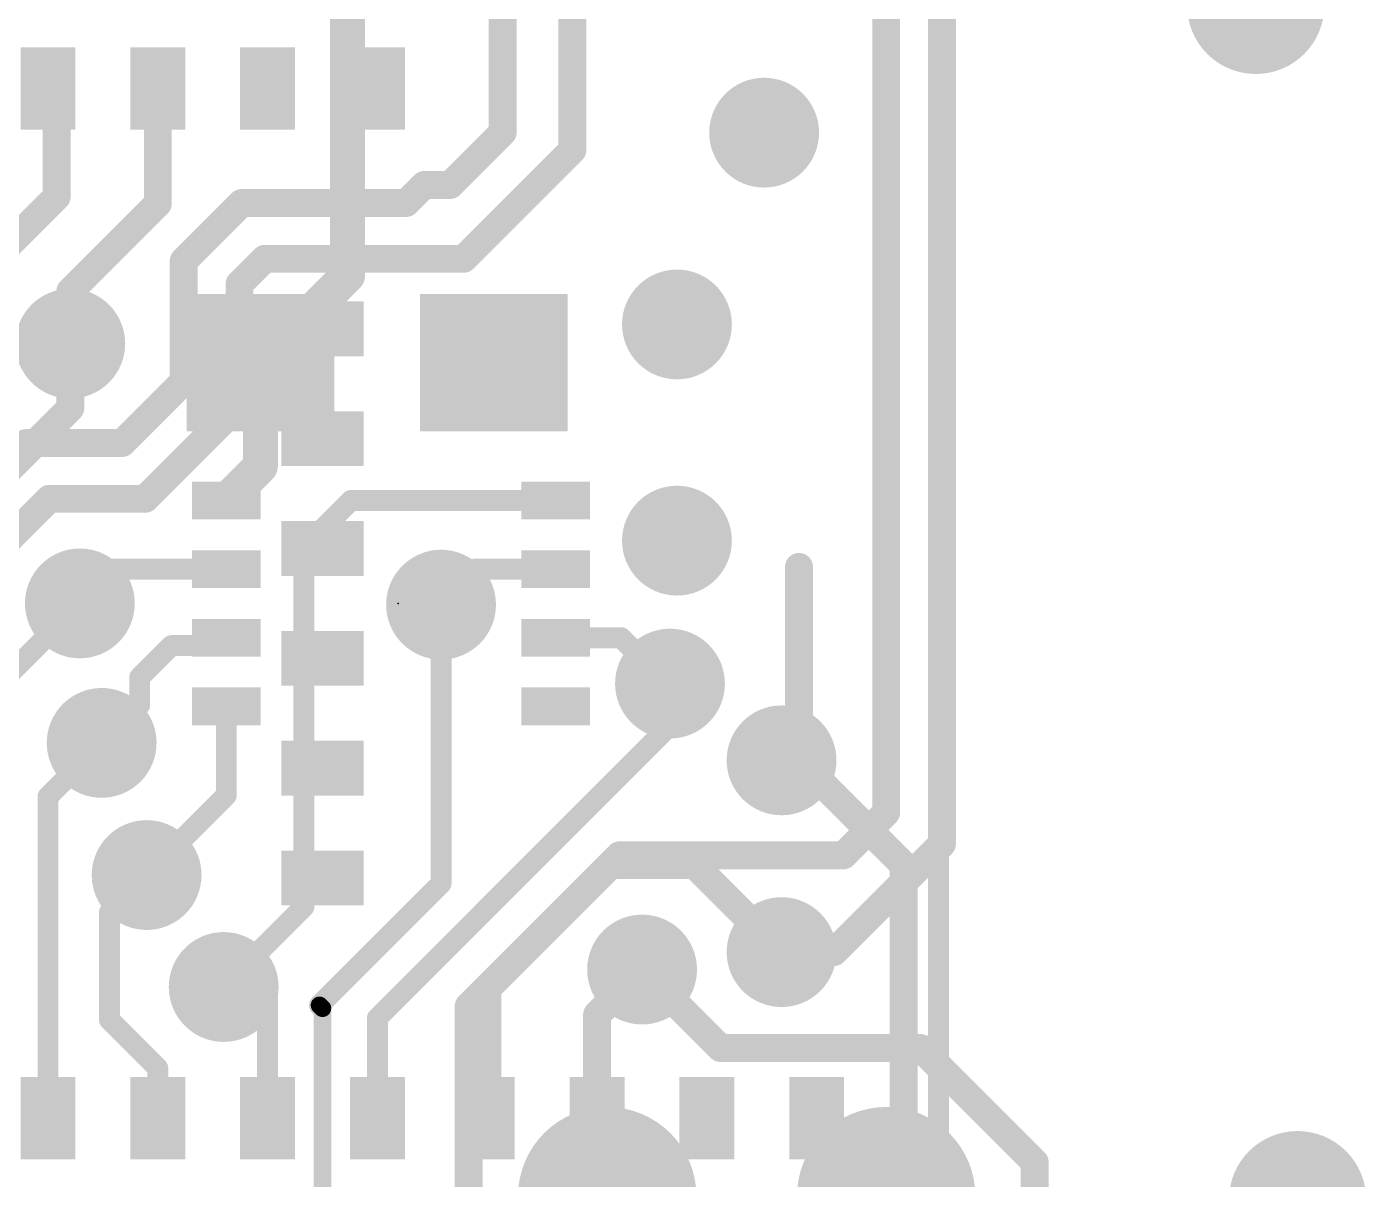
# Model space of a CAD drawing. Extents: x -6 to 40.4, y -4.9 to 21.7.
# Drawn here: x 24.98 to 34.74, y 4.7 to 13.09 of the extents above; entities that cross this region are included whole.
import ezdxf

# ---------------------------------------------------------------- set-up
doc = ezdxf.new("R2010")
doc.units = 0
for name, color, linetype in [('1', 12, 'CONTINUOUS'), ('16', 5, 'CONTINUOUS'), ('18', 110, 'CONTINUOUS'), ('23', 40, 'CONTINUOUS')]:
    doc.layers.add(name, color=color, linetype=linetype)

# ---------------------------------------------------------------- blocks, each defined once
blk = doc.blocks.new('RECT')
blk.add_solid([(-0.5, -0.5), (0.5, -0.5), (-0.5, 0.5), (0.5, 0.5)])
blk = doc.blocks.new('PIE')
at = {"const_width": 0.5}
blk.add_lwpolyline([(0, -0.25, 1), (0, 0.25, 1), (0, -0.25)], format="xyb", dxfattribs=at)
blk = doc.blocks.new('ROUNDV')
at = {"const_width": 0.5}
blk.add_lwpolyline([(0, -0.25, 1), (0, 0.25, 1), (0, -0.25)], format="xyb", dxfattribs=at)

msp = doc.modelspace()

# ---------------------------------------------------------------- linework, layer by layer
at = {"layer": '1'}
for points, const_width in [([(31.623, 0), (31.623, 17.78)], 0.1524), ([(28.956, 12.192), (28.956, 15.875)], 0.2032), ([(28.448, 12.319), (28.448, 15.621)], 0.2032), ([(25.136, 12.64), (25.1995, 12.5765)], 0.2032), ([(25.936, 11.8009), (25.936, 12.64)], 0.2032), ([(25.1995, 12.5765), (25.1995, 11.8518)], 0.2032), ([(28.448, 12.319), (28.067, 11.938)], 0.2032), ([(28.1642, 11.4002), (28.956, 12.192)], 0.2032), ([(27.8765, 11.938), (27.7451, 11.8066)], 0.2032), ([(28.067, 11.938), (27.8765, 11.938)], 0.2032), ([(25.1995, 11.8518), (24.4983, 11.1506)], 0.2032), ([(26.5468, 11.8066), (26.1248, 11.3846)], 0.2032), ([(27.7451, 11.8066), (26.5468, 11.8066)], 0.2032), ([(25.936, 11.8009), (25.2984, 11.1633)], 0.2032), ([(26.1248, 11.3846), (26.1248, 10.507)], 0.2032), ([(26.7152, 11.4002), (26.5312, 11.2163)], 0.2032), ([(26.7152, 11.4002), (28.1642, 11.4002)], 0.2032), ([(25.2984, 11.1633), (25.2984, 10.7823)], 0.2032), ([(26.5312, 11.2163), (26.5312, 10.3387)], 0.2032), ([(26.1248, 10.507), (25.6762, 10.0584)], 0.2032), ([(26.5312, 10.3387), (25.8445, 9.652)], 0.2032), ([(24.9777, 10.0584), (23.1296, 8.2103)], 0.2032), ([(25.6762, 10.0584), (24.9777, 10.0584)], 0.2032), ([(25.146, 9.652), (23.536, 8.042)], 0.2032), ([(25.8445, 9.652), (25.146, 9.652)], 0.2032), ([(30.607, 9.1558), (30.607, 7.747)], 0.2032), ([(25.3682, 8.89), (24.765, 8.2867)], 0.1524), ([(27.9996, 8.8808), (27.9996, 6.8487)], 0.1524), ([(29.6672, 8.3058), (29.6672, 8.001)], 0.1524), ([(29.6672, 8.001), (27.536, 5.8698)], 0.1524), ([(25.527, 7.874), (25.136, 7.483)], 0.1524), ([(31.369, 6.985), (30.607, 7.747)], 0.2032), ([(25.136, 7.483), (25.136, 5.14)], 0.1524), ([(29.2354, 6.985), (28.336, 6.0856)], 0.2032), ([(29.845, 6.985), (29.2354, 6.985)], 0.2032), ([(30.48, 6.35), (29.845, 6.985)], 0.2032), ([(31.369, 4.307), (31.369, 6.985)], 0.2032), ([(25.8546, 6.9114), (25.5842, 6.641)], 0.1524), ([(27.1138, 5.963), (27.9996, 6.8487)], 0.1524), ([(25.5842, 6.641), (25.5842, 5.8566)], 0.1524), ([(29.464, 6.223), (29.136, 5.895)], 0.2032), ([(26.669, 6.096), (26.416, 6.096)], 0.1524), ([(26.736, 6.029), (26.669, 6.096)], 0.1524), ([(28.336, 5.14), (28.336, 6.0856)], 0.2032), ([(26.736, 5.14), (26.736, 6.029)], 0.1524), ([(27.136, 5.9408), (27.1138, 5.963)], 0.127), ([(27.136, 4.24), (27.136, 5.9408)], 0.127), ([(29.136, 5.14), (29.136, 5.895)], 0.2032), ([(25.936, 5.5048), (25.5842, 5.8566)], 0.1524), ([(27.536, 5.14), (27.536, 5.8698)], 0.1524), ([(25.936, 5.14), (25.936, 5.5048)], 0.1524)]:
    msp.add_lwpolyline(points, dxfattribs=dict(at, const_width=const_width))
for points, const_width in [([(25.1719, 12.6759, 1), (25.1001, 12.6041)], 0.1016), ([(25.9868, 12.64, 1), (25.8852, 12.64)], 0.1016), ([(25.2503, 12.5765, 1), (25.1487, 12.5765)], 0.1016), ([(25.1636, 12.5406, 1), (25.2354, 12.6124)], 0.1016), ([(28.4839, 12.2831, 1), (28.4121, 12.3549)], 0.1016), ([(28.3972, 12.319, 1), (28.4988, 12.319)], 0.1016), ([(28.9052, 12.192, 1), (29.0068, 12.192)], 0.1016), ([(28.9919, 12.1561, 1), (28.9201, 12.2279)], 0.1016), ([(27.8765, 11.9888, 1), (27.8765, 11.8872)], 0.1016), ([(27.9124, 11.9021, 1), (27.8406, 11.9739)], 0.1016), ([(28.0311, 11.9739, 1), (28.1029, 11.9021)], 0.1016), ([(28.067, 11.8872, 1), (28.067, 11.9888)], 0.1016), ([(25.2354, 11.8159, 1), (25.1636, 11.8877)], 0.1016), ([(26.5468, 11.8574, 1), (26.5468, 11.7558)], 0.1016), ([(26.5827, 11.7707, 1), (26.5109, 11.8425)], 0.1016), ([(27.7451, 11.7558, 1), (27.7451, 11.8574)], 0.1016), ([(25.1487, 11.8518, 1), (25.2503, 11.8518)], 0.1016), ([(25.8852, 11.8009, 1), (25.9868, 11.8009)], 0.1016), ([(25.9719, 11.765, 1), (25.9001, 11.8368)], 0.1016), ([(27.7092, 11.8425, 1), (27.781, 11.7707)], 0.1016), ([(26.1756, 11.3846, 1), (26.074, 11.3846)], 0.1016), ([(26.0889, 11.4205, 1), (26.1607, 11.3487)], 0.1016), ([(26.7152, 11.451, 1), (26.7152, 11.3494)], 0.1016), ([(26.7511, 11.3643, 1), (26.6792, 11.4361)], 0.1016), ([(28.1283, 11.4361, 1), (28.2001, 11.3643)], 0.1016), ([(28.1642, 11.3494, 1), (28.1642, 11.451)], 0.1016), ([(25.3492, 11.1633, 1), (25.2476, 11.1633)], 0.1016), ([(25.2625, 11.1992, 1), (25.3343, 11.1274)], 0.1016), ([(26.582, 11.2163, 1), (26.4804, 11.2163)], 0.1016), ([(26.4953, 11.2522, 1), (26.5671, 11.1803)], 0.1016), ([(25.2476, 10.7823, 1), (25.3492, 10.7823)], 0.1016), ([(26.074, 10.507, 1), (26.1756, 10.507)], 0.1016), ([(26.1607, 10.4711, 1), (26.0889, 10.543)], 0.1016), ([(26.4804, 10.3387, 1), (26.582, 10.3387)], 0.1016), ([(26.5671, 10.3028, 1), (26.4953, 10.3746)], 0.1016), ([(24.9777, 10.1092, 1), (24.9777, 10.0076)], 0.1016), ([(25.0136, 10.0225, 1), (24.9417, 10.0943)], 0.1016), ([(25.6762, 10.0076, 1), (25.6762, 10.1092)], 0.1016), ([(25.6402, 10.0943, 1), (25.7121, 10.0225)], 0.1016), ([(25.146, 9.7028, 1), (25.146, 9.6012)], 0.1016), ([(25.1819, 9.6161, 1), (25.1101, 9.6879)], 0.1016), ([(25.8086, 9.6879, 1), (25.8804, 9.6161)], 0.1016), ([(25.8445, 9.6012, 1), (25.8445, 9.7028)], 0.1016), ([(30.6578, 9.1558, 1), (30.5562, 9.1558)], 0.1016), ([(25.3952, 8.8631, 1), (25.3413, 8.9169)], 0.0762), ([(28.0377, 8.8808, 1), (27.9615, 8.8808)], 0.0762), ([(29.7053, 8.3058, 1), (29.6291, 8.3058)], 0.0762), ([(29.6291, 8.001, 1), (29.7053, 8.001)], 0.0762), ([(29.6941, 7.9741, 1), (29.6403, 8.0279)], 0.0762), ([(25.5539, 7.8471, 1), (25.5001, 7.9009)], 0.0762), ([(30.6429, 7.7829, 1), (30.5711, 7.7111)], 0.1016), ([(30.5562, 7.747, 1), (30.6578, 7.747)], 0.1016), ([(25.1741, 7.483, 1), (25.0979, 7.483)], 0.0762), ([(25.1091, 7.5099, 1), (25.1629, 7.4561)], 0.0762), ([(29.2354, 7.0358, 1), (29.2354, 6.9342)], 0.1016), ([(29.2713, 6.9491, 1), (29.1995, 7.0209)], 0.1016), ([(29.8809, 7.0209, 1), (29.8091, 6.9491)], 0.1016), ([(29.845, 6.9342, 1), (29.845, 7.0358)], 0.1016), ([(31.4198, 6.985, 1), (31.3182, 6.985)], 0.1016), ([(31.3331, 6.9491, 1), (31.4049, 7.0209)], 0.1016), ([(25.8815, 6.8845, 1), (25.8277, 6.9383)], 0.0762), ([(27.9615, 6.8487, 1), (28.0377, 6.8487)], 0.0762), ([(28.0265, 6.8218, 1), (27.9726, 6.8757)], 0.0762), ([(25.5572, 6.6679, 1), (25.6111, 6.614)], 0.0762), ([(25.6223, 6.641, 1), (25.5461, 6.641)], 0.0762), ([(30.4441, 6.3141, 1), (30.5159, 6.3859)], 0.1016), ([(29.4999, 6.1871, 1), (29.4281, 6.2589)], 0.1016), ([(26.416, 6.1341, 1), (26.416, 6.0579)], 0.0762), ([(26.6959, 6.1229, 1), (26.6421, 6.0691)], 0.0762), ([(26.669, 6.0579, 1), (26.669, 6.1341)], 0.0762), ([(28.3868, 6.0856, 1), (28.2852, 6.0856)], 0.1016), ([(28.3001, 6.1215, 1), (28.3719, 6.0497)], 0.1016), ([(26.7741, 6.029, 1), (26.6979, 6.029)], 0.0762), ([(26.7091, 6.0021, 1), (26.7629, 6.0559)], 0.0762), ([(27.0869, 5.9899, 1), (27.1407, 5.9361)], 0.0762), ([(27.1363, 5.9855, 1), (27.0913, 5.9405)], 0.0635), ([(27.1678, 5.9408, 1), (27.1043, 5.9408)], 0.0635), ([(27.1135, 5.9183, 1), (27.1585, 5.9633)], 0.0635), ([(29.1868, 5.895, 1), (29.0852, 5.895)], 0.1016), ([(29.1001, 5.9309, 1), (29.1719, 5.8591)], 0.1016), ([(25.6111, 5.8836, 1), (25.5572, 5.8297)], 0.0762), ([(25.5461, 5.8566, 1), (25.6223, 5.8566)], 0.0762), ([(27.5741, 5.8698, 1), (27.4979, 5.8698)], 0.0762), ([(27.5091, 5.8967, 1), (27.5629, 5.8429)], 0.0762), ([(25.9741, 5.5048, 1), (25.8979, 5.5048)], 0.0762), ([(25.9091, 5.4779, 1), (25.9629, 5.5317)], 0.0762), ([(25.0979, 5.14, 1), (25.1741, 5.14)], 0.0762), ([(25.8979, 5.14, 1), (25.9741, 5.14)], 0.0762), ([(26.6979, 5.14, 1), (26.7741, 5.14)], 0.0762), ([(27.4979, 5.14, 1), (27.5741, 5.14)], 0.0762), ([(28.2852, 5.14, 1), (28.3868, 5.14)], 0.1016), ([(29.0852, 5.14, 1), (29.1868, 5.14)], 0.1016)]:
    msp.add_lwpolyline(points, format="xyb", dxfattribs=dict(at, const_width=const_width))
at = {"layer": '16'}
for points, const_width in [([(31.623, 0), (31.623, 17.78)], 0.1524), ([(31.242, 16.002), (31.242, 7.366)], 0.2032), ([(27.3186, 14.5914), (27.3186, 11.2776)], 0.254), ([(31.6484, 14.351), (31.6484, 7.1374)], 0.2032), ([(26.6836, 10.6426), (27.3186, 11.2776)], 0.254), ([(25.2984, 10.7823), (25.2984, 10.3124)], 0.2032), ([(26.6836, 9.8884), (26.6836, 10.6426)], 0.254), ([(25.2984, 10.3124), (24.511, 9.525)], 0.2032), ([(26.6836, 9.8884), (26.4352, 9.64)], 0.254), ([(27.3438, 9.64), (27.0002, 9.2964)], 0.1524), ([(28.8352, 9.64), (27.3438, 9.64)], 0.1524), ([(27.0002, 9.2964), (27.0002, 6.6802)], 0.1524), ([(25.3682, 8.89), (25.6182, 9.14)], 0.1524), ([(26.4352, 9.14), (25.6182, 9.14)], 0.1524), ([(28.251, 9.14), (27.9996, 8.8886)], 0.1524), ([(28.8352, 9.14), (28.251, 9.14)], 0.1524), ([(27.9996, 8.8886), (27.9996, 8.8808)], 0.1524), ([(26.4352, 8.64), (26.3777, 8.5825)], 0.1524), ([(29.3116, 8.64), (28.8352, 8.64)], 0.1524), ([(29.6458, 8.3058), (29.3116, 8.64)], 0.1524), ([(26.0355, 8.5825), (25.8042, 8.3512)], 0.1524), ([(26.3777, 8.5825), (26.0355, 8.5825)], 0.1524), ([(25.8042, 8.3512), (25.8042, 8.1512)], 0.1524), ([(29.6672, 8.3058), (29.6458, 8.3058)], 0.1524), ([(25.8042, 8.1512), (25.527, 7.874)], 0.1524), ([(26.4352, 8.14), (26.4352, 7.492)], 0.1524), ([(26.4352, 7.492), (25.8546, 6.9114)], 0.1524), ([(31.242, 7.366), (30.9309, 7.0549)], 0.2032), ([(31.6484, 7.1374), (30.861, 6.35)], 0.2032), ([(29.299, 7.0549), (28.2004, 5.9562)], 0.2032), ([(30.9309, 7.0549), (29.299, 7.0549)], 0.2032), ([(27.0002, 6.6802), (26.416, 6.096)], 0.1524), ([(30.861, 6.35), (30.48, 6.35)], 0.2032), ([(29.464, 6.223), (30.0355, 5.6515)], 0.2032), ([(28.2004, 5.9562), (28.2004, 3.43)], 0.2032), ([(31.4929, 5.6515), (30.0355, 5.6515)], 0.2032), ([(32.3246, 4.8198), (31.4929, 5.6515)], 0.2032), ([(32.3246, 4.8198), (32.3246, 3.1084)], 0.2032)]:
    msp.add_lwpolyline(points, dxfattribs=dict(at, const_width=const_width))
for points, const_width in [([(27.2551, 11.2776, 1), (27.3821, 11.2776)], 0.127), ([(27.3635, 11.2327, 1), (27.2737, 11.3225)], 0.127), ([(25.3492, 10.7823, 1), (25.2476, 10.7823)], 0.1016), ([(26.7471, 10.6426, 1), (26.6201, 10.6426)], 0.127), ([(26.6387, 10.6875, 1), (26.7285, 10.5977)], 0.127), ([(25.2476, 10.3124, 1), (25.3492, 10.3124)], 0.1016), ([(25.3343, 10.2765, 1), (25.2625, 10.3483)], 0.1016), ([(26.7285, 9.8435, 1), (26.6387, 9.9333)], 0.127), ([(26.6201, 9.8884, 1), (26.7471, 9.8884)], 0.127), ([(26.3903, 9.6849, 1), (26.4801, 9.5951)], 0.127), ([(27.3438, 9.6781, 1), (27.3438, 9.6019)], 0.0762), ([(27.3707, 9.6131, 1), (27.3169, 9.6669)], 0.0762), ([(28.8352, 9.6019, 1), (28.8352, 9.6781)], 0.0762), ([(27.0383, 9.2964, 1), (26.9621, 9.2964)], 0.0762), ([(26.9733, 9.3233, 1), (27.0271, 9.2695)], 0.0762), ([(25.6182, 9.1781, 1), (25.6182, 9.1019)], 0.0762), ([(25.6452, 9.1131, 1), (25.5913, 9.1669)], 0.0762), ([(26.4352, 9.1019, 1), (26.4352, 9.1781)], 0.0762), ([(28.251, 9.1781, 1), (28.251, 9.1019)], 0.0762), ([(28.2779, 9.1131, 1), (28.2241, 9.1669)], 0.0762), ([(28.8352, 9.1019, 1), (28.8352, 9.1781)], 0.0762), ([(25.3413, 8.9169, 1), (25.3952, 8.8631)], 0.0762), ([(27.9726, 8.9155, 1), (28.0265, 8.8616)], 0.0762), ([(28.0377, 8.8886, 1), (27.9615, 8.8886)], 0.0762), ([(27.9615, 8.8808, 1), (28.0377, 8.8808)], 0.0762), ([(26.4621, 8.6131, 1), (26.4083, 8.6669)], 0.0762), ([(28.8352, 8.6781, 1), (28.8352, 8.6019)], 0.0762), ([(29.3385, 8.6669, 1), (29.2847, 8.6131)], 0.0762), ([(29.3116, 8.6019, 1), (29.3116, 8.6781)], 0.0762), ([(26.0355, 8.6206, 1), (26.0355, 8.5444)], 0.0762), ([(26.0625, 8.5555, 1), (26.0086, 8.6094)], 0.0762), ([(26.3507, 8.6094, 1), (26.4046, 8.5555)], 0.0762), ([(26.3777, 8.5444, 1), (26.3777, 8.6206)], 0.0762), ([(25.8423, 8.3512, 1), (25.7661, 8.3512)], 0.0762), ([(25.7773, 8.3781, 1), (25.8311, 8.3242)], 0.0762), ([(29.6458, 8.3439, 1), (29.6458, 8.2677)], 0.0762), ([(29.6189, 8.2789, 1), (29.6727, 8.3327)], 0.0762), ([(29.6672, 8.2677, 1), (29.6672, 8.3439)], 0.0762), ([(25.8311, 8.1243, 1), (25.7773, 8.1781)], 0.0762), ([(26.4733, 8.14, 1), (26.3971, 8.14)], 0.0762), ([(25.7661, 8.1512, 1), (25.8423, 8.1512)], 0.0762), ([(25.5001, 7.9009, 1), (25.5539, 7.8471)], 0.0762), ([(26.3971, 7.492, 1), (26.4733, 7.492)], 0.0762), ([(26.4621, 7.4651, 1), (26.4083, 7.5189)], 0.0762), ([(31.1912, 7.366, 1), (31.2928, 7.366)], 0.1016), ([(31.2779, 7.3301, 1), (31.2061, 7.4019)], 0.1016), ([(31.6843, 7.1015, 1), (31.6125, 7.1733)], 0.1016), ([(29.299, 7.1056, 1), (29.299, 7.0041)], 0.1016), ([(29.335, 7.0189, 1), (29.2631, 7.0908)], 0.1016), ([(30.8949, 7.0908, 1), (30.9668, 7.0189)], 0.1016), ([(30.9309, 7.0041, 1), (30.9309, 7.1056)], 0.1016), ([(31.5976, 7.1374, 1), (31.6992, 7.1374)], 0.1016), ([(25.8277, 6.9383, 1), (25.8815, 6.8845)], 0.0762), ([(27.0271, 6.6533, 1), (26.9733, 6.7071)], 0.0762), ([(26.9621, 6.6802, 1), (27.0383, 6.6802)], 0.0762), ([(30.48, 6.4008, 1), (30.48, 6.2992)], 0.1016), ([(30.861, 6.2992, 1), (30.861, 6.4008)], 0.1016), ([(30.8251, 6.3859, 1), (30.8969, 6.3141)], 0.1016), ([(29.4999, 6.2589, 1), (29.4281, 6.1871)], 0.1016), ([(26.3891, 6.1229, 1), (26.4429, 6.0691)], 0.0762), ([(28.2511, 5.9562, 1), (28.1496, 5.9562)], 0.1016), ([(28.1644, 5.9921, 1), (28.2363, 5.9202)], 0.1016), ([(30.0355, 5.7023, 1), (30.0355, 5.6007)], 0.1016), ([(29.9996, 5.6156, 1), (30.0714, 5.6874)], 0.1016), ([(31.5288, 5.6874, 1), (31.457, 5.6156)], 0.1016), ([(31.4929, 5.6007, 1), (31.4929, 5.7023)], 0.1016), ([(32.3754, 4.8198, 1), (32.2738, 4.8198)], 0.1016), ([(32.2887, 4.7839, 1), (32.3605, 4.8557)], 0.1016)]:
    msp.add_lwpolyline(points, format="xyb", dxfattribs=dict(at, const_width=const_width))
at = {"layer": '23'}
msp.add_point((27.686, 8.89), dxfattribs=at)

# ---------------------------------------------------------------- block references
at = {"layer": '1'}
msp.add_blockref('PIE', (33.9344, 13.2461), dxfattribs=at)
at = {"layer": '1', "xscale": 0.6, "yscale": 0.4}
for p, rotation in [((25.136, 12.64), 270), ((25.936, 12.64), 270), ((26.736, 12.64), 270), ((27.536, 12.64), 270), ((27.136, 10.89), 180), ((27.136, 10.09), 180), ((27.136, 9.29), 180), ((27.136, 8.49), 180), ((27.136, 7.69), 180), ((27.136, 6.89), 180), ((25.136, 5.14), 90), ((25.936, 5.14), 90), ((26.736, 5.14), 90), ((27.536, 5.14), 90), ((28.336, 5.14), 90), ((29.136, 5.14), 90), ((29.936, 5.14), 90), ((30.736, 5.14), 90)]:
    msp.add_blockref('RECT', p, dxfattribs=dict(at, rotation=rotation))
at = {"layer": '16', "xscale": 1.075, "rotation": 180}
for p in [(26.6836, 10.6426), (28.3836, 10.6426)]:
    msp.add_blockref('RECT', p, dxfattribs=at)
at = {"layer": '16', "xscale": 0.275, "yscale": 0.5, "rotation": 90}
for p in [(26.4352, 9.64), (28.8352, 9.64), (26.4352, 9.14), (28.8352, 9.14), (26.4352, 8.64), (28.8352, 8.64), (26.4352, 8.14), (28.8352, 8.14)]:
    msp.add_blockref('RECT', p, dxfattribs=at)
at = {"layer": '16', "xscale": 1.3, "yscale": 1.3}
for p in [(29.21, 4.572), (31.242, 4.572)]:
    msp.add_blockref('PIE', p, dxfattribs=at)
at = {"layer": '16'}
msp.add_blockref('PIE', (34.2392, 4.5466), dxfattribs=at)
at = {"layer": '18', "xscale": 0.8001, "yscale": 0.8001}
for p in [(30.353, 12.319), (30.353, 12.319), (29.718, 10.922), (29.718, 10.922), (25.2984, 10.7823), (25.2984, 10.7823), (29.718, 9.3472), (29.718, 9.3472), (25.3682, 8.89), (25.3682, 8.89), (27.9996, 8.8808), (27.9996, 8.8808), (29.6672, 8.3058), (29.6672, 8.3058), (25.527, 7.874), (25.527, 7.874), (30.48, 7.747), (30.48, 7.747), (25.8546, 6.9114), (25.8546, 6.9114), (30.48, 6.35), (30.48, 6.35), (29.464, 6.223), (29.464, 6.223), (26.416, 6.096), (26.416, 6.096)]:
    msp.add_blockref('ROUNDV', p, dxfattribs=at)

doc.saveas('drawing.dxf')
